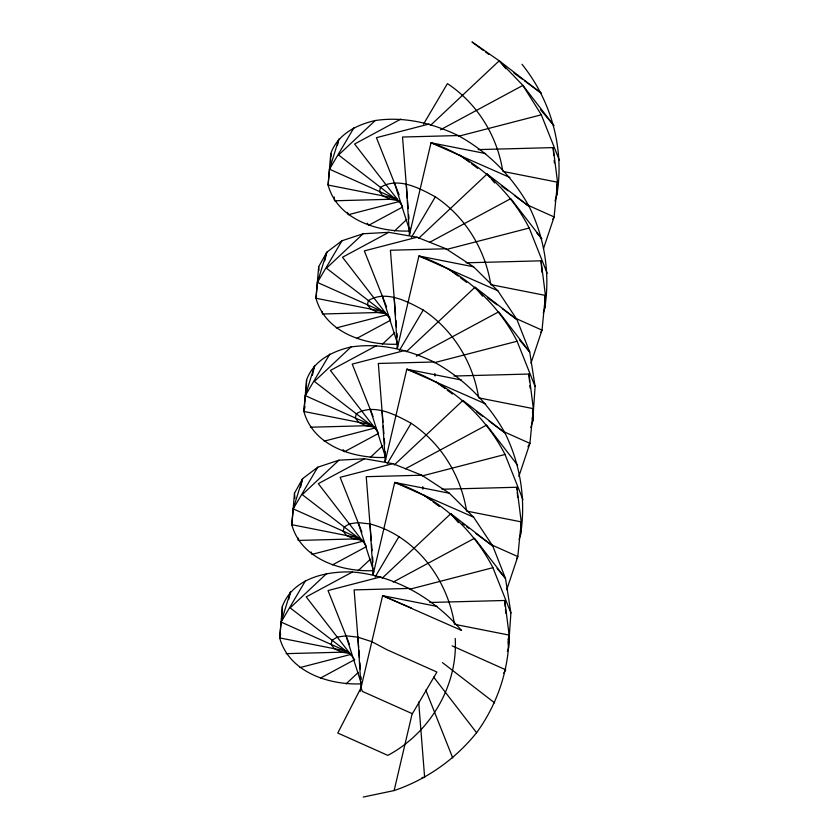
<?xml version="1.0" encoding="UTF-8"?>
<svg xmlns="http://www.w3.org/2000/svg" width="839" height="839" viewBox="0 0 839 839"><rect width="100%" height="100%" fill="white"/><g stroke="black" fill="none" stroke-linecap="round" stroke-linejoin="round"><path stroke-width="1.26" d="M282.103 617.42L282.376 606.398C292.769 578.491 325.742 571.002 352.485 571.988C395.064 575.596 433.878 598.354 461.502 630.393L382.615 595.659L360.162 691.441M306.329 389.757L306.581 379.962C313.335 360.822 332.359 351.174 351.048 346.968C379.606 342.669 408.194 349.59 433.92 361.987C463.841 378.358 488.288 403.035 504.879 432.809C520.453 464.303 526.084 499.782 520.579 534.516L519.079 539.467M330.556 162.095L330.776 153.527C337.54 134.387 356.565 124.728 375.243 120.533C403.8 116.233 432.4 123.155 458.115 135.551C488.036 151.922 512.493 176.599 529.073 206.363C544.647 237.857 550.29 273.346 544.784 308.081L543.284 313.02M520.579 534.516L521.239 521.868L516.855 487.26L441.87 489.252M453.962 376.04L528.948 374.037L533.342 408.656L532.681 421.293L530.804 427.481M466.065 262.817L541.05 260.824L545.444 295.433L544.784 308.081L544.584 305.522M478.167 149.604L553.153 147.601L557.547 182.21L556.876 194.858L555.009 201.045M507.354 651.442L508.486 647.739L510.899 612.942L505.518 578.47L492.776 546.021L473.605 517.17L449.379 493.238L421.818 475.21L392.872 463.663L364.587 458.765L338.946 460.192L317.771 467.197L302.585 478.67L294.479 493.185L291.804 524.7C301.075 559.036 341.305 572.041 373.449 570.635M397.644 344.189C365.5 345.605 325.27 332.601 315.999 298.254L318.673 266.739L326.78 252.235L341.976 240.762L363.14 233.745L388.782 232.33L417.067 237.227L446.012 248.774L473.574 266.802L497.8 290.734L516.971 319.586L529.724 352.034L535.104 386.506L532.681 421.293L532.377 417.465M522.005 64.299C551.286 100.68 564.647 148.66 556.876 194.858L556.677 192.309M361.347 683.848C329.203 685.264 288.973 672.249 279.702 637.913L282.376 606.398M385.541 457.412C353.397 458.818 313.178 445.813 303.896 411.477L306.581 379.962M347.073 651.232L279.702 637.913L281.107 622.077L290.483 591.883L288.742 599.35M359.176 538.009L291.804 524.7L293.21 508.864L302.585 478.67L300.54 487.375M371.278 424.786L303.896 411.477L305.312 395.641L314.688 365.447L312.349 375.4M384.65 311.825L315.999 298.254L317.404 282.418L326.78 252.235L324.745 260.939M374.456 427.103L365.898 425.74L358.568 422.279L355.317 417.99L356.323 413.795C373.628 403.035 395.326 414.634 411.12 423.276C441.041 443.034 460.999 475.818 466.578 511.066L521.239 521.868L517.82 556.582L506.735 589.66M386.559 313.88L378.001 312.517L370.66 309.056L367.419 304.767L368.415 300.582C385.72 289.812 407.429 301.411 423.223 310.052C453.144 329.811 473.102 362.595 478.681 397.854L533.342 408.656L529.912 443.359L518.838 476.437M398.651 200.657L390.104 199.304L382.762 195.844L379.522 191.544L380.518 187.359C397.822 176.599 419.531 188.198 435.326 196.829C465.246 216.598 485.204 249.382 490.773 284.631L545.444 295.433L542.015 330.136L530.94 363.224M502.876 171.418L557.547 182.21L554.118 216.923L543.441 248.774M406.254 184.286L409.442 234.836L409.799 232.644M394.152 297.509L397.34 348.059L397.696 345.857M382.049 410.722L385.237 461.272L385.604 459.08M362.354 540.316L353.806 538.953L346.465 535.502L343.224 531.202L344.221 527.018L349.328 523.861L358.127 522.592L369.957 523.945L373.135 574.495L373.68 571.202M337.425 145.231L338.883 139.012L329.507 169.205L328.101 185.041C337.372 219.378 377.602 232.382 409.747 230.977M315.999 298.254L316.586 295.768M303.896 411.477L305.06 406.506M291.804 524.7L292.381 522.204M279.702 637.913L280.572 634.179M409.442 234.836L431.005 142.777L485.676 153.579M397.34 348.059L418.913 256L473.574 266.802M385.237 461.272L406.81 369.212L461.471 380.015M373.135 574.495L394.708 482.435L449.379 493.238M363.235 797.05L394.131 790.569L412.211 713.444M556.666 185.943L557.547 182.21M544.857 297.918L545.444 295.433M532.471 412.389L533.342 408.656M520.662 524.365L521.239 521.868M507.973 640.063L509.147 635.092L504.753 600.483L429.767 602.475M394.131 790.569C426.59 779.546 455.095 759.389 476.594 732.72C497.275 704.32 508.78 670.256 509.147 635.092L454.476 624.289C447.47 579.015 415.41 535.806 369.957 523.945M350.251 653.539L341.704 652.176L334.362 648.715L331.122 644.425L332.118 640.23L337.226 637.074L346.035 635.815L357.854 637.158L361.043 687.707L337.792 733.034L387.807 755.383C429.736 733.087 457.905 686.155 455.231 638.448M354.079 127.538L329.507 169.205L397.382 199.525M341.976 240.762L317.404 282.418L384.084 312.213M423.517 124.151L447.428 83.617C476.919 103.155 496.95 135.352 502.582 170.17M329.874 353.974L305.312 395.641L371.992 425.436M411.425 237.374L435.326 196.829M317.771 467.197L293.21 508.864L359.889 538.659M399.322 350.587L423.223 310.052M305.679 580.41L281.107 622.077L348.982 652.406M387.219 463.81L411.12 423.276M552.786 219.178L554.118 216.923L526.724 204.685M375.117 577.033L399.028 536.488M540.683 332.391L542.015 330.136L515.817 318.432M527.92 446.736L529.912 443.359L502.53 431.12M516.488 558.826L517.82 556.582L491.623 544.878M503.725 673.172L505.718 669.795L452.137 645.852M375.243 120.533L338.568 154.995L400.979 203.153M430.585 125.284L499.226 60.786L541.176 93.15L524.406 80.733M363.14 233.745L326.476 268.207L389.904 317.152M394.477 230.998L406.705 219.503M418.483 238.507L487.123 173.998L529.073 206.363L514.401 195.508M351.048 346.968L314.373 381.43L376.784 429.589M382.385 344.21L394.603 332.726M406.38 351.719L475.031 287.221L516.971 319.586L502.299 308.731M338.946 460.192L302.271 494.643L363.665 542.015M370.282 457.433L382.511 445.949M394.278 464.942L462.929 400.434L504.879 432.809L489.147 421.168M326.843 573.404L290.168 607.866L351.562 655.238M358.18 570.656L370.408 559.162M382.185 578.165L450.826 513.657L492.776 546.021L476.007 533.614M346.088 683.869L358.305 672.385M400.885 119.107L354.603 144.014L402.332 205.838M440.496 129.762L522.896 85.41L553.918 125.598L540.452 109.636M402.657 207.013L368.793 225.24L367.209 223.174M388.782 232.33L342.501 257.237L390.24 319.061M429.516 242.377L510.794 198.633L541.816 238.811L536.771 232.833M356.701 338.453L390.565 320.225M376.68 345.542L330.398 370.46L378.137 432.274M416.291 356.197L498.691 311.846L529.724 352.034L519.624 340.068M378.462 433.448L344.598 451.676L343.004 449.61M364.587 458.765L318.306 483.673L366.035 545.497M405.321 468.812L486.589 425.069L517.621 465.257M332.496 564.888L366.36 546.661M352.485 571.988L306.204 596.896L354.729 659.748M393.218 582.035L474.496 538.281L505.518 578.47L497.108 568.496M320.404 678.111L354.268 659.884M429.169 124.015L376.438 137.669L399.165 194.847M458.44 136.275L541.312 114.807L559.298 160.071M399.846 201.37L348.363 214.711L347.419 212.33M417.067 237.227L364.336 250.892L386.59 306.875M446.338 249.487L529.21 228.019L547.196 273.283M336.261 327.934L387.744 314.594M404.975 350.45L352.233 364.105L373.072 416.522M434.245 362.71L517.107 341.242L535.104 386.506M324.169 441.146L375.641 427.817M392.872 463.663L340.141 477.328L361.913 532.125M422.143 475.933L505.015 454.465L523.001 499.729M363.549 541.029L312.066 554.369L311.122 551.989M380.77 576.886L328.039 590.551L349.349 644.153M410.04 589.146L492.913 567.678L510.899 612.942M299.963 667.582L351.447 654.252M458.115 135.551L402.521 137.03L407.366 198.34M396.564 199.126L334.509 200.783L334.205 196.945M446.012 248.774L390.418 250.253L395.568 315.391M384.461 312.349L322.407 313.996L322.207 311.447M433.92 361.987L378.326 363.465L382.962 422.216M310.304 427.219L372.369 425.562M421.818 475.21L366.224 476.688L371.268 540.547M360.267 538.785L298.212 540.442L298.002 537.883M409.715 588.422L354.121 589.901L358.662 647.383M286.109 653.654L348.164 652.008M422.048 777.522L424.639 777.449L418.692 702.096M396.742 198.602L328.101 185.041L330.776 153.527L330.975 156.075M437.276 606.45L382.615 595.659L411.488 608.044M357.854 637.158L371.824 641.678L386.926 649.711L436.93 672.06L412.369 713.716L362.354 691.378L361.043 687.707M529.21 228.019C508.812 188.303 473.511 156.914 431.005 142.777L509.902 177.511M517.107 341.242C496.719 301.526 461.408 270.127 418.913 256L497.8 290.734M505.015 454.465C484.617 414.739 449.316 383.35 406.81 369.212L485.697 403.958M492.913 567.678C472.514 527.962 437.213 496.562 394.708 482.435L473.605 517.17M541.312 114.807L522.896 85.41L499.226 60.786L471.99 41.95L483.516 50.487M485.613 52.039L488.759 54.357M513.919 72.983L522.309 79.181M459.887 155.173L469.326 162.147M471.424 163.699L477.706 168.356M501.816 186.195L508.109 190.852M447.795 268.386L458.272 276.146M460.37 277.699L466.662 282.355M487.627 297.866L497.055 304.851M435.693 381.609L445.121 388.593M447.218 390.135L452.462 394.015M476.573 411.865L482.865 416.511M423.59 494.821L430.931 500.254M433.029 501.806L439.311 506.462M462.373 523.526L464.47 525.078M466.568 526.63L468.665 528.182M442.457 662.611L494.632 702.883M499.226 60.786L505.959 68.756M487.123 173.998L489.651 176.987M491.329 178.99L494.695 182.975M475.031 287.221L482.603 296.188M450.826 513.657L458.398 522.634M433.627 677.083L476.594 732.72M425.751 690.046L452.735 757.942M394.424 182.933L409.977 231.543M382.332 296.157L397.088 342.27M370.23 409.369L385.384 456.731M358.127 522.592L372.883 568.706M346.035 635.815L361.19 683.166M553.153 147.601L553.75 155.267M554.159 160.375L554.359 162.934M541.05 260.824L541.963 272.318M528.948 374.037L529.556 381.703M529.86 385.541L530.059 388.09M516.855 487.26L517.055 489.819M517.254 492.367L517.663 497.475M504.753 600.483L505.256 606.87M505.456 609.418L505.76 613.246M507.983 641.353L508.486 647.739M434.822 373.481L435.022 376.04M407.565 200.888L408.163 208.554M408.666 214.941L408.971 218.769M409.684 227.715L409.883 230.264M422.72 486.704L422.929 489.252M395.966 320.498L396.469 326.885M396.973 333.261L397.277 337.1M383.266 426.055L383.863 433.711M384.272 438.818L384.671 443.936M385.279 451.592L385.479 454.151M371.562 544.375L372.065 550.762M372.579 557.148L372.977 562.256M358.861 649.931L359.47 657.598M359.868 662.705L360.371 669.092M360.98 676.758L361.179 679.307M318.673 266.739L318.977 270.578M294.479 493.185L294.877 498.293"/></g></svg>
